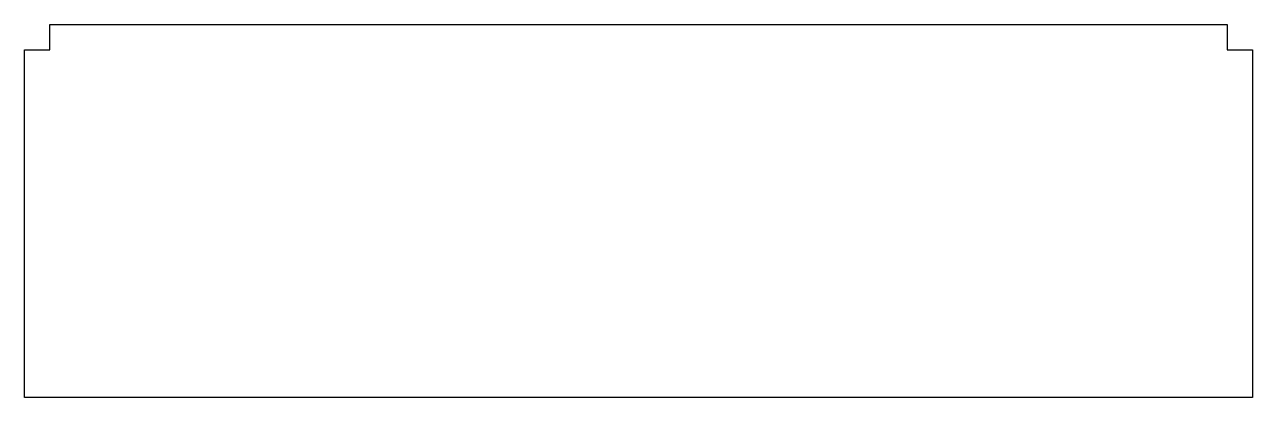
# Model space of a CAD drawing. Extents: x -219 to 0, y -36 to 30.
import ezdxf

# ---------------------------------------------------------------- set-up
doc = ezdxf.new("R2010")
doc.units = 0

msp = doc.modelspace()

# ---------------------------------------------------------------- linework, layer by layer
at = {"layer": 'layer0'}
msp.add_polyline3d([(-214.5, 30, -3), (-4.5, 30, -3), (-4.5, 25.5, -3), (0, 25.5, -3), (0, -36.5, -3), (-219, -36.5, -3), (-219, 25.5, -3), (-214.5, 25.5, -3), (-214.5, 30, -3)], dxfattribs=at)

doc.saveas('drawing.dxf')
